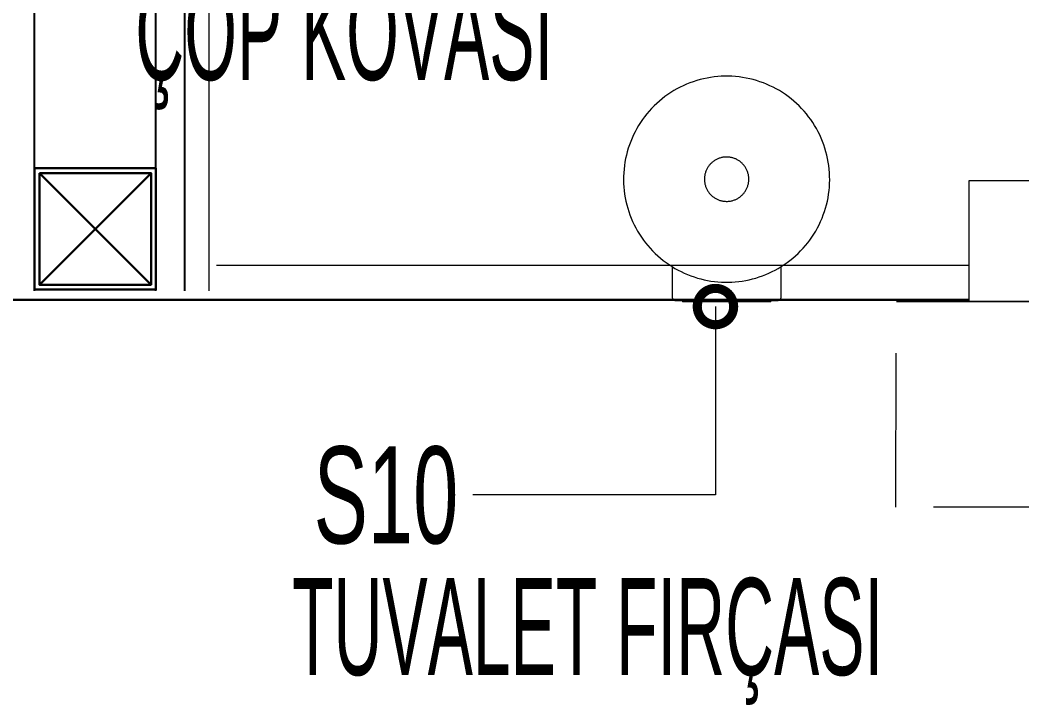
# Model space of a CAD drawing. Header units: centimetres. Extents: x 5488 to 20269, y -31398 to -19684.
# Drawn here: x 13763.08 to 13804.39, y -23213.46 to -23185.21 of the extents above; entities that cross this region are included whole.
import ezdxf
from ezdxf import colors
from ezdxf.entities.mleader import LeaderData, LeaderLine
from ezdxf.math import Vec2, Vec3

# ---------------------------------------------------------------- set-up
doc = ezdxf.new("R2010")
doc.units = ezdxf.units.CM
doc.set_wipeout_variables(frame=1)
doc.linetypes.add('2202_Autoban_Istinye Park_Food Hall_Yerlesim_Plan_Altlik$0$2202_Autoban_Istinye Park_Food Hall_PLAN_altlik_20220517$0$2202_Autoban_Istinye Park_Food Hall_PLAN_altlik_20220506$0$HIDDEN', pattern=[9.525, 6.35, -3.175])
for name, color, linetype, lineweight in [('xxx_Auto_Duvar_Duvar Plan Kesit', 7, 'Continuous', 30), ('xxx_Auto_Kaplama_Ahşap', 34, 'Continuous', 0), ('xxx_Auto_Kaplama_Seramik', 182, 'Continuous', 13), ('xxx_Auto_Konstruksiyon_Metal', 141, 'Continuous', 0), ('xxx_Auto_SIGN_GENERAL', 51, 'Continuous', 0), ('xxx_Auto_Tefris_Tefris', 32, 'Continuous', 15)]:
    doc.layers.add(name, color=color, linetype=linetype, lineweight=lineweight)
doc.layers.add('xxx_Autowipeout', color=7, linetype='Continuous')
doc.layers.add('xxx_Autoxxx_Auto_Duvar_Alcipan', color=51, linetype='Continuous')
doc.styles.add('AUTOBAN', font='')
doc.styles.add('ROMANS', font='romans')
doc.styles.get('AUTOBAN').set_extended_font_data('Helvetica Normal Tr')

# ---------------------------------------------------------------- blocks, each defined once
blk = doc.blocks.new('kutu profil')
at = {"layer": 'xxx_Auto_Duvar_Duvar Plan Kesit', "color": 0}
for points in [[(0, -5), (5, -5), (5, 0), (0, 0)], [(0.2, -4.8), (4.8, -4.8), (4.8, -0.2), (0.2, -0.2)]]:
    blk.add_lwpolyline(points, close=True, dxfattribs=at)
blk.add_lwpolyline([(0.2, -4.8), (4.8, -0.2), (4.8, -4.8), (0.2, -0.2)], dxfattribs=at)
blk = doc.blocks.new('A$Cd4c68676')
at = {"layer": 'xxx_Auto_Kaplama_Seramik'}
for points in [[(240.308, -272.436), (240.308, -143.554)], [(240.608, -271.389), (342.668, -271.389), (342.668, -271.389)]]:
    blk.add_lwpolyline(points, dxfattribs=at)
at = {"layer": 'xxx_Autoxxx_Auto_Duvar_Alcipan'}
for points in [[(233.108, -272.436), (233.107, -142.354)], [(238.108, -272.436), (238.108, -142.354)], [(239.308, -272.436), (239.308, -143.554)]]:
    blk.add_lwpolyline(points, dxfattribs=at)
at = {"layer": 'xxx_Auto_Konstruksiyon_Metal', "xscale": -1, "rotation": 180}
blk.add_blockref('kutu profil', (233.108, -272.389), dxfattribs=at)
blk = doc.blocks.new('_DotSmall')
at = {"color": 0, "linetype": 'ByBlock', "const_width": 0.5}
blk.add_lwpolyline([(-0.0625, 0, 1), (0.0625, 0, 1)], format="xyb", close=True, dxfattribs=at)
blk = doc.blocks.new('x2202_Autoban_Istinye Park_Food Hall_PLAN_altlik_20220517$0$2202_Autoban_Istinye Park_Food Hall_PLAN_altlik_20220506$0$S11_plan')
for p, q in [((-1.79, 0), (1.79, 0)), ((1.79, 0), (1.792, 0)), ((-2.25, -0.19), (-2.249, -0.185)), ((-2.25, -0.195), (-2.25, -0.19)), ((-2.25, -0.2), (-2.25, -0.195)), ((-2.25, -1.444), (-2.25, -0.2)), ((-2.249, -0.18), (-2.248, -0.175)), ((-2.249, -0.185), (-2.249, -0.18)), ((-2.248, -0.175), (-2.247, -0.169)), ((-2.247, -0.169), (-2.246, -0.164)), ((-2.246, -0.164), (-2.244, -0.16)), ((-2.244, -0.16), (-2.243, -0.155)), ((-2.243, -0.155), (-2.241, -0.15)), ((-2.241, -0.15), (-2.24, -0.145)), ((-2.24, -0.145), (-2.238, -0.14)), ((-2.238, -0.14), (-2.235, -0.136)), ((-2.235, -0.136), (-2.233, -0.131)), ((-2.233, -0.131), (-2.231, -0.126)), ((-2.231, -0.126), (-2.228, -0.122)), ((-2.228, -0.122), (-2.225, -0.118)), ((-2.225, -0.118), (-2.223, -0.113)), ((-2.223, -0.113), (-2.22, -0.109)), ((-2.22, -0.109), (-2.216, -0.105)), ((-2.216, -0.105), (-2.213, -0.101)), ((-2.213, -0.101), (-2.21, -0.098)), ((-2.21, -0.098), (-2.206, -0.094)), ((-2.206, -0.094), (-2.202, -0.09)), ((-2.202, -0.09), (-2.199, -0.087)), ((-2.199, -0.087), (-2.195, -0.084)), ((-2.195, -0.084), (-2.191, -0.08)), ((-2.191, -0.08), (-2.187, -0.077)), ((-2.187, -0.077), (-2.182, -0.075)), ((-2.182, -0.075), (-2.178, -0.072)), ((-2.178, -0.072), (-2.174, -0.069)), ((-2.174, -0.069), (-2.169, -0.067)), ((-2.169, -0.067), (-2.164, -0.065)), ((-2.164, -0.065), (-2.16, -0.062)), ((-2.16, -0.062), (-2.155, -0.06)), ((-2.155, -0.06), (-2.15, -0.059)), ((-2.15, -0.059), (-2.145, -0.057)), ((-2.145, -0.057), (-2.14, -0.056)), ((-2.14, -0.056), (-2.136, -0.054)), ((-2.136, -0.054), (-2.131, -0.053)), ((-2.131, -0.053), (-2.125, -0.052)), ((-2.125, -0.052), (-2.12, -0.051)), ((-2.12, -0.051), (-2.115, -0.051)), ((-2.115, -0.051), (-2.11, -0.05)), ((-2.11, -0.05), (-2.105, -0.05)), ((-2.105, -0.05), (-2.1, -0.05)), ((-2.1, -0.05), (2.1, -0.05)), ((-1.84, -0.042), (-1.839, -0.041)), ((-1.84, -0.044), (-1.84, -0.042)), ((-1.84, -0.046), (-1.84, -0.044)), ((-1.84, -0.047), (-1.84, -0.046)), ((-1.84, -0.049), (-1.84, -0.047)), ((-1.84, -0.05), (-1.84, -0.049)), ((-1.839, -0.037), (-1.838, -0.036)), ((-1.839, -0.039), (-1.839, -0.037)), ((-1.839, -0.041), (-1.839, -0.039)), ((-1.838, -0.034), (-1.837, -0.032)), ((-1.838, -0.036), (-1.838, -0.034)), ((-1.837, -0.032), (-1.836, -0.031)), ((-1.836, -0.029), (-1.835, -0.028)), ((-1.836, -0.031), (-1.836, -0.029)), ((-1.835, -0.028), (-1.834, -0.026)), ((-1.834, -0.026), (-1.833, -0.024)), ((-1.833, -0.024), (-1.832, -0.023)), ((-1.832, -0.022), (-1.831, -0.02)), ((-1.832, -0.023), (-1.832, -0.022)), ((-1.831, -0.02), (-1.829, -0.019)), ((-1.829, -0.019), (-1.828, -0.017)), ((-1.828, -0.017), (-1.827, -0.016)), ((-1.827, -0.016), (-1.826, -0.015)), ((-1.826, -0.015), (-1.825, -0.014)), ((-1.825, -0.014), (-1.824, -0.013)), ((-1.824, -0.013), (-1.822, -0.011)), ((-1.822, -0.011), (-1.821, -0.01)), ((-1.821, -0.01), (-1.819, -0.009)), ((-1.819, -0.009), (-1.818, -0.008)), ((-1.818, -0.008), (-1.817, -0.007)), ((-1.817, -0.007), (-1.815, -0.007)), ((-1.815, -0.007), (-1.814, -0.006)), ((-1.814, -0.006), (-1.812, -0.005)), ((-1.812, -0.005), (-1.811, -0.004)), ((-1.811, -0.004), (-1.809, -0.004)), ((-1.809, -0.004), (-1.807, -0.003)), ((-1.807, -0.003), (-1.806, -0.002)), ((-1.806, -0.002), (-1.804, -0.002)), ((-1.804, -0.002), (-1.802, -0.001)), ((-1.802, -0.001), (-1.801, -0.001)), ((-1.801, -0.001), (-1.799, -0.001)), ((-1.799, -0.001), (-1.797, 0)), ((-1.797, 0), (-1.796, 0)), ((-1.796, 0), (-1.794, 0)), ((-1.794, 0), (-1.792, 0)), ((-1.792, 0), (-1.79, 0)), ((1.792, 0), (1.794, 0)), ((1.794, 0), (1.796, 0)), ((1.796, 0), (1.797, 0)), ((1.797, 0), (1.799, -0.001)), ((1.799, -0.001), (1.801, -0.001)), ((1.801, -0.001), (1.802, -0.001)), ((1.802, -0.001), (1.804, -0.002)), ((1.804, -0.002), (1.806, -0.002)), ((1.806, -0.002), (1.807, -0.003)), ((1.807, -0.003), (1.809, -0.004)), ((1.809, -0.004), (1.811, -0.004)), ((1.811, -0.004), (1.812, -0.005)), ((1.812, -0.005), (1.814, -0.006)), ((1.814, -0.006), (1.815, -0.007)), ((1.815, -0.007), (1.817, -0.007)), ((1.817, -0.007), (1.818, -0.008)), ((1.818, -0.008), (1.819, -0.009)), ((1.819, -0.009), (1.821, -0.01)), ((1.821, -0.01), (1.822, -0.011)), ((1.822, -0.011), (1.824, -0.013)), ((1.824, -0.013), (1.825, -0.014)), ((1.825, -0.014), (1.826, -0.015)), ((1.826, -0.015), (1.827, -0.016)), ((1.827, -0.016), (1.828, -0.017)), ((1.828, -0.017), (1.829, -0.019)), ((1.829, -0.019), (1.831, -0.02)), ((1.831, -0.02), (1.832, -0.022)), ((1.832, -0.022), (1.832, -0.023)), ((1.832, -0.023), (1.833, -0.024)), ((1.833, -0.024), (1.834, -0.026)), ((1.834, -0.026), (1.835, -0.028)), ((1.835, -0.028), (1.836, -0.029)), ((1.836, -0.029), (1.836, -0.031)), ((1.836, -0.031), (1.837, -0.032)), ((1.837, -0.032), (1.838, -0.034)), ((1.838, -0.034), (1.838, -0.036)), ((1.838, -0.036), (1.839, -0.037)), ((1.839, -0.037), (1.839, -0.039)), ((1.839, -0.039), (1.839, -0.041)), ((1.839, -0.041), (1.84, -0.042)), ((1.84, -0.042), (1.84, -0.044)), ((1.84, -0.044), (1.84, -0.046)), ((1.84, -0.046), (1.84, -0.047)), ((1.84, -0.047), (1.84, -0.049)), ((1.84, -0.049), (1.84, -0.05)), ((2.1, -0.05), (2.105, -0.05)), ((2.105, -0.05), (2.11, -0.05)), ((2.11, -0.05), (2.115, -0.051)), ((2.115, -0.051), (2.12, -0.051)), ((2.12, -0.051), (2.125, -0.052)), ((2.125, -0.052), (2.131, -0.053)), ((2.131, -0.053), (2.136, -0.054)), ((2.136, -0.054), (2.14, -0.056)), ((2.14, -0.056), (2.145, -0.057)), ((2.145, -0.057), (2.15, -0.059)), ((2.15, -0.059), (2.155, -0.06)), ((2.155, -0.06), (2.16, -0.062)), ((2.16, -0.062), (2.164, -0.065)), ((2.164, -0.065), (2.169, -0.067)), ((2.169, -0.067), (2.174, -0.069)), ((2.174, -0.069), (2.178, -0.072)), ((2.178, -0.072), (2.182, -0.075)), ((2.182, -0.075), (2.187, -0.077)), ((2.187, -0.077), (2.191, -0.08)), ((2.191, -0.08), (2.195, -0.084)), ((2.195, -0.084), (2.199, -0.087)), ((2.199, -0.087), (2.202, -0.09)), ((2.202, -0.09), (2.206, -0.094)), ((2.206, -0.094), (2.21, -0.098)), ((2.21, -0.098), (2.213, -0.101)), ((2.213, -0.101), (2.216, -0.105)), ((2.216, -0.105), (2.22, -0.109)), ((2.22, -0.109), (2.223, -0.113)), ((2.223, -0.113), (2.225, -0.118)), ((2.225, -0.118), (2.228, -0.122)), ((2.228, -0.122), (2.231, -0.126)), ((2.231, -0.126), (2.233, -0.131)), ((2.233, -0.131), (2.235, -0.136)), ((2.235, -0.136), (2.238, -0.14)), ((2.238, -0.14), (2.24, -0.145)), ((2.24, -0.145), (2.241, -0.15)), ((2.241, -0.15), (2.243, -0.155)), ((2.243, -0.155), (2.244, -0.16)), ((2.244, -0.16), (2.246, -0.164)), ((2.246, -0.164), (2.247, -0.169)), ((2.247, -0.169), (2.248, -0.175)), ((2.248, -0.175), (2.249, -0.18)), ((2.249, -0.18), (2.249, -0.185)), ((2.249, -0.185), (2.25, -0.19)), ((2.25, -0.19), (2.25, -0.195)), ((2.25, -0.195), (2.25, -0.2)), ((2.25, -0.2), (2.25, -1.444)), ((-0.503, -0.83), (-0.359, -0.815)), ((-0.359, -0.815), (-0.216, -0.805)), ((-0.216, -0.805), (-0.072, -0.801)), ((-0.072, -0.801), (0.072, -0.801)), ((0.072, -0.801), (0.216, -0.805)), ((0.216, -0.805), (0.359, -0.815)), ((0.359, -0.815), (0.503, -0.83)), ((-2.004, -1.302), (-1.876, -1.237)), ((-1.876, -1.237), (-1.746, -1.175)), ((-1.746, -1.175), (-1.614, -1.118)), ((-1.614, -1.118), (-1.48, -1.066)), ((-1.48, -1.066), (-1.344, -1.018)), ((-1.344, -1.018), (-1.207, -0.975)), ((-1.207, -0.975), (-1.068, -0.936)), ((-1.068, -0.936), (-0.928, -0.903)), ((-0.928, -0.903), (-0.787, -0.874)), ((-0.787, -0.874), (-0.645, -0.849)), ((-0.645, -0.849), (-0.503, -0.83)), ((0.503, -0.83), (0.645, -0.849)), ((0.645, -0.849), (0.787, -0.874)), ((0.787, -0.874), (0.928, -0.903)), ((0.928, -0.903), (1.068, -0.936)), ((1.068, -0.936), (1.207, -0.975)), ((1.207, -0.975), (1.344, -1.018)), ((1.344, -1.018), (1.48, -1.066)), ((1.48, -1.066), (1.614, -1.118)), ((1.614, -1.118), (1.746, -1.175)), ((1.746, -1.175), (1.876, -1.237)), ((1.876, -1.237), (2.004, -1.302)), ((-2.612, -1.698), (-2.494, -1.609)), ((-2.494, -1.609), (-2.374, -1.525)), ((-2.374, -1.525), (-2.25, -1.444)), ((-2.25, -1.444), (-2.13, -1.372)), ((-2.13, -1.372), (-2.004, -1.302)), ((2.004, -1.302), (2.13, -1.372)), ((2.13, -1.372), (2.169, -1.397)), ((2.169, -1.397), (2.209, -1.421)), ((2.209, -1.421), (2.25, -1.444)), ((2.25, -1.444), (2.374, -1.525)), ((2.374, -1.525), (2.494, -1.609)), ((2.494, -1.609), (2.612, -1.698)), ((-3.051, -2.091), (-2.946, -1.987)), ((-2.946, -1.987), (-2.838, -1.887)), ((-2.838, -1.887), (-2.727, -1.79)), ((-2.727, -1.79), (-2.612, -1.698)), ((2.612, -1.698), (2.727, -1.79)), ((2.727, -1.79), (2.838, -1.887)), ((2.838, -1.887), (2.946, -1.987)), ((2.946, -1.987), (3.051, -2.091)), ((-3.431, -2.541), (-3.342, -2.424)), ((-3.342, -2.424), (-3.248, -2.31)), ((-3.248, -2.31), (-3.152, -2.199)), ((-3.152, -2.199), (-3.051, -2.091)), ((3.051, -2.091), (3.152, -2.199)), ((3.152, -2.199), (3.248, -2.31)), ((3.248, -2.31), (3.342, -2.424)), ((3.342, -2.424), (3.431, -2.541)), ((-3.673, -2.911), (-3.596, -2.785)), ((-3.596, -2.785), (-3.516, -2.662)), ((-3.516, -2.662), (-3.431, -2.541)), ((3.431, -2.541), (3.516, -2.662)), ((3.516, -2.662), (3.596, -2.785)), ((3.596, -2.785), (3.673, -2.911)), ((-3.933, -3.44), (-3.875, -3.304)), ((-3.875, -3.304), (-3.812, -3.171)), ((-3.812, -3.171), (-3.745, -3.04)), ((-3.745, -3.04), (-3.673, -2.911)), ((3.673, -2.911), (3.745, -3.04)), ((3.745, -3.04), (3.812, -3.171)), ((3.812, -3.171), (3.875, -3.304)), ((3.875, -3.304), (3.933, -3.44)), ((-4.079, -3.857), (-4.035, -3.716)), ((-4.035, -3.716), (-3.987, -3.577)), ((-3.987, -3.577), (-3.933, -3.44)), ((3.933, -3.44), (3.987, -3.577)), ((3.987, -3.577), (4.035, -3.716)), ((4.035, -3.716), (4.079, -3.857)), ((-4.152, -4.142), (-4.118, -3.999)), ((-4.118, -3.999), (-4.079, -3.857)), ((4.079, -3.857), (4.118, -3.999)), ((4.118, -3.999), (4.152, -4.142)), ((-4.224, -4.578), (-4.205, -4.432)), ((-4.205, -4.432), (-4.181, -4.287)), ((-4.181, -4.287), (-4.152, -4.142)), ((-0.769, -4.554), (-0.751, -4.528)), ((-0.751, -4.528), (-0.733, -4.502)), ((-0.733, -4.502), (-0.713, -4.477)), ((-0.713, -4.477), (-0.693, -4.452)), ((-0.693, -4.452), (-0.672, -4.429)), ((-0.672, -4.429), (-0.65, -4.406)), ((-0.65, -4.406), (-0.627, -4.384)), ((-0.627, -4.384), (-0.604, -4.362)), ((-0.604, -4.362), (-0.579, -4.342)), ((-0.579, -4.342), (-0.554, -4.322)), ((-0.554, -4.322), (-0.529, -4.303)), ((-0.529, -4.303), (-0.503, -4.285)), ((-0.503, -4.285), (-0.476, -4.268)), ((-0.476, -4.268), (-0.448, -4.252)), ((-0.448, -4.252), (-0.42, -4.237)), ((-0.42, -4.237), (-0.392, -4.223)), ((-0.392, -4.223), (-0.363, -4.21)), ((-0.363, -4.21), (-0.334, -4.198)), ((-0.334, -4.198), (-0.304, -4.187)), ((-0.304, -4.187), (-0.274, -4.177)), ((-0.274, -4.177), (-0.243, -4.168)), ((-0.243, -4.168), (-0.212, -4.16)), ((-0.212, -4.16), (-0.181, -4.153)), ((-0.181, -4.153), (-0.15, -4.147)), ((-0.15, -4.147), (-0.119, -4.143)), ((-0.119, -4.143), (-0.087, -4.139)), ((-0.087, -4.139), (-0.056, -4.137)), ((-0.056, -4.137), (-0.024, -4.135)), ((-0.024, -4.135), (0.008, -4.135)), ((0.008, -4.135), (0.04, -4.136)), ((0.04, -4.136), (0.071, -4.138)), ((0.071, -4.138), (0.103, -4.141)), ((0.103, -4.141), (0.135, -4.145)), ((0.135, -4.145), (0.166, -4.15)), ((0.166, -4.15), (0.197, -4.156)), ((0.197, -4.156), (0.228, -4.164)), ((0.228, -4.164), (0.258, -4.172)), ((0.258, -4.172), (0.289, -4.182)), ((0.289, -4.182), (0.319, -4.192)), ((0.319, -4.192), (0.348, -4.204)), ((0.348, -4.204), (0.377, -4.216)), ((0.377, -4.216), (0.406, -4.23)), ((0.406, -4.23), (0.434, -4.245)), ((0.434, -4.245), (0.462, -4.26)), ((0.462, -4.26), (0.489, -4.277)), ((0.489, -4.277), (0.516, -4.294)), ((0.516, -4.294), (0.542, -4.313)), ((0.542, -4.313), (0.567, -4.332)), ((0.567, -4.332), (0.592, -4.352)), ((0.592, -4.352), (0.615, -4.373)), ((0.615, -4.373), (0.639, -4.395)), ((0.639, -4.395), (0.661, -4.417)), ((0.661, -4.417), (0.682, -4.441)), ((0.682, -4.441), (0.703, -4.465)), ((0.703, -4.465), (0.723, -4.489)), ((0.723, -4.489), (0.742, -4.515)), ((0.742, -4.515), (0.76, -4.541)), ((0.76, -4.541), (0.777, -4.568)), ((4.152, -4.142), (4.181, -4.287)), ((4.181, -4.287), (4.205, -4.432)), ((4.205, -4.432), (4.224, -4.578)), ((-4.25, -5.02), (-4.246, -4.872)), ((-4.246, -4.872), (-4.238, -4.725)), ((-4.238, -4.725), (-4.224, -4.578)), ((-0.912, -4.971), (-0.908, -4.939)), ((-0.908, -4.939), (-0.904, -4.908)), ((-0.904, -4.908), (-0.898, -4.876)), ((-0.898, -4.876), (-0.892, -4.845)), ((-0.892, -4.845), (-0.884, -4.814)), ((-0.884, -4.814), (-0.875, -4.784)), ((-0.875, -4.784), (-0.866, -4.754)), ((-0.866, -4.754), (-0.855, -4.724)), ((-0.855, -4.724), (-0.843, -4.694)), ((-0.843, -4.694), (-0.83, -4.665)), ((-0.83, -4.665), (-0.816, -4.637)), ((-0.816, -4.637), (-0.802, -4.609)), ((-0.802, -4.609), (-0.786, -4.581)), ((-0.786, -4.581), (-0.769, -4.554)), ((0.777, -4.568), (0.794, -4.595)), ((0.794, -4.595), (0.809, -4.623)), ((0.809, -4.623), (0.823, -4.651)), ((0.823, -4.651), (0.837, -4.68)), ((0.837, -4.68), (0.849, -4.709)), ((0.849, -4.709), (0.86, -4.739)), ((0.86, -4.739), (0.871, -4.769)), ((0.871, -4.769), (0.88, -4.799)), ((0.88, -4.799), (0.888, -4.83)), ((0.888, -4.83), (0.895, -4.861)), ((0.895, -4.861), (0.901, -4.892)), ((0.901, -4.892), (0.906, -4.923)), ((0.906, -4.923), (0.91, -4.955)), ((0.91, -4.955), (0.913, -4.987)), ((4.224, -4.578), (4.238, -4.725)), ((4.238, -4.725), (4.246, -4.872)), ((4.246, -4.872), (4.25, -5.02)), ((-4.248, -5.167), (-4.25, -5.02)), ((-4.242, -5.314), (-4.248, -5.167)), ((-4.23, -5.461), (-4.242, -5.314)), ((-0.915, -5.034), (-0.914, -5.002)), ((-0.915, -5.066), (-0.915, -5.034)), ((-0.914, -5.098), (-0.915, -5.066)), ((-0.914, -5.002), (-0.912, -4.971)), ((-0.912, -5.129), (-0.914, -5.098)), ((-0.908, -5.161), (-0.912, -5.129)), ((-0.904, -5.192), (-0.908, -5.161)), ((-0.898, -5.224), (-0.904, -5.192)), ((-0.892, -5.255), (-0.898, -5.224)), ((-0.884, -5.286), (-0.892, -5.255)), ((-0.875, -5.316), (-0.884, -5.286)), ((-0.866, -5.346), (-0.875, -5.316)), ((-0.855, -5.376), (-0.866, -5.346)), ((0.86, -5.361), (0.849, -5.391)), ((0.871, -5.331), (0.86, -5.361)), ((0.88, -5.301), (0.871, -5.331)), ((0.888, -5.27), (0.88, -5.301)), ((0.895, -5.239), (0.888, -5.27)), ((0.901, -5.208), (0.895, -5.239)), ((0.906, -5.177), (0.901, -5.208)), ((0.91, -5.145), (0.906, -5.177)), ((0.913, -5.113), (0.91, -5.145)), ((0.913, -4.987), (0.914, -5.018)), ((0.914, -5.082), (0.913, -5.113)), ((0.914, -5.018), (0.915, -5.05)), ((0.915, -5.05), (0.914, -5.082)), ((4.242, -5.314), (4.23, -5.461)), ((4.248, -5.167), (4.242, -5.314)), ((4.25, -5.02), (4.248, -5.167)), ((-4.213, -5.608), (-4.23, -5.461)), ((-4.191, -5.753), (-4.213, -5.608)), ((-4.165, -5.898), (-4.191, -5.753)), ((-0.843, -5.406), (-0.855, -5.376)), ((-0.83, -5.435), (-0.843, -5.406)), ((-0.816, -5.463), (-0.83, -5.435)), ((-0.802, -5.491), (-0.816, -5.463)), ((-0.786, -5.519), (-0.802, -5.491)), ((-0.769, -5.546), (-0.786, -5.519)), ((-0.751, -5.572), (-0.769, -5.546)), ((-0.733, -5.598), (-0.751, -5.572)), ((-0.713, -5.623), (-0.733, -5.598)), ((-0.693, -5.648), (-0.713, -5.623)), ((-0.672, -5.671), (-0.693, -5.648)), ((-0.65, -5.694), (-0.672, -5.671)), ((-0.627, -5.716), (-0.65, -5.694)), ((-0.604, -5.738), (-0.627, -5.716)), ((-0.579, -5.758), (-0.604, -5.738)), ((-0.554, -5.778), (-0.579, -5.758)), ((-0.529, -5.797), (-0.554, -5.778)), ((0.567, -5.768), (0.542, -5.787)), ((0.592, -5.748), (0.567, -5.768)), ((0.615, -5.727), (0.592, -5.748)), ((0.639, -5.705), (0.615, -5.727)), ((0.661, -5.683), (0.639, -5.705)), ((0.682, -5.659), (0.661, -5.683)), ((0.703, -5.635), (0.682, -5.659)), ((0.723, -5.611), (0.703, -5.635)), ((0.742, -5.585), (0.723, -5.611)), ((0.76, -5.559), (0.742, -5.585)), ((0.777, -5.532), (0.76, -5.559)), ((0.794, -5.505), (0.777, -5.532)), ((0.809, -5.477), (0.794, -5.505)), ((0.823, -5.449), (0.809, -5.477)), ((0.837, -5.42), (0.823, -5.449)), ((0.849, -5.391), (0.837, -5.42)), ((4.191, -5.753), (4.165, -5.898)), ((4.213, -5.608), (4.191, -5.753)), ((4.23, -5.461), (4.213, -5.608)), ((-4.133, -6.042), (-4.165, -5.898)), ((-4.096, -6.185), (-4.133, -6.042)), ((-4.054, -6.326), (-4.096, -6.185)), ((-0.503, -5.815), (-0.529, -5.797)), ((-0.476, -5.832), (-0.503, -5.815)), ((-0.448, -5.848), (-0.476, -5.832)), ((-0.42, -5.863), (-0.448, -5.848)), ((-0.392, -5.877), (-0.42, -5.863)), ((-0.363, -5.89), (-0.392, -5.877)), ((-0.334, -5.902), (-0.363, -5.89)), ((-0.304, -5.913), (-0.334, -5.902)), ((-0.274, -5.923), (-0.304, -5.913)), ((-0.243, -5.932), (-0.274, -5.923)), ((-0.212, -5.94), (-0.243, -5.932)), ((-0.181, -5.947), (-0.212, -5.94)), ((-0.15, -5.953), (-0.181, -5.947)), ((-0.119, -5.957), (-0.15, -5.953)), ((-0.087, -5.961), (-0.119, -5.957)), ((-0.056, -5.963), (-0.087, -5.961)), ((-0.024, -5.965), (-0.056, -5.963)), ((0.008, -5.965), (-0.024, -5.965)), ((0.04, -5.964), (0.008, -5.965)), ((0.071, -5.962), (0.04, -5.964)), ((0.103, -5.959), (0.071, -5.962)), ((0.135, -5.955), (0.103, -5.959)), ((0.166, -5.95), (0.135, -5.955)), ((0.197, -5.944), (0.166, -5.95)), ((0.228, -5.936), (0.197, -5.944)), ((0.258, -5.928), (0.228, -5.936)), ((0.289, -5.918), (0.258, -5.928)), ((0.319, -5.908), (0.289, -5.918)), ((0.348, -5.896), (0.319, -5.908)), ((0.377, -5.884), (0.348, -5.896)), ((0.406, -5.87), (0.377, -5.884)), ((0.434, -5.855), (0.406, -5.87)), ((0.462, -5.84), (0.434, -5.855)), ((0.489, -5.823), (0.462, -5.84)), ((0.516, -5.806), (0.489, -5.823)), ((0.542, -5.787), (0.516, -5.806)), ((4.096, -6.185), (4.054, -6.326)), ((4.133, -6.042), (4.096, -6.185)), ((4.165, -5.898), (4.133, -6.042)), ((-4.007, -6.466), (-4.054, -6.326)), ((-3.956, -6.604), (-4.007, -6.466)), ((-3.899, -6.74), (-3.956, -6.604)), ((3.956, -6.604), (3.899, -6.74)), ((4.007, -6.466), (3.956, -6.604)), ((4.054, -6.326), (4.007, -6.466)), ((-3.838, -6.874), (-3.899, -6.74)), ((-3.773, -7.006), (-3.838, -6.874)), ((-3.703, -7.136), (-3.773, -7.006)), ((3.773, -7.006), (3.703, -7.136)), ((3.838, -6.874), (3.773, -7.006)), ((3.899, -6.74), (3.838, -6.874)), ((-3.628, -7.263), (-3.703, -7.136)), ((-3.549, -7.388), (-3.628, -7.263)), ((-3.466, -7.509), (-3.549, -7.388)), ((3.549, -7.388), (3.466, -7.509)), ((3.628, -7.263), (3.549, -7.388)), ((3.703, -7.136), (3.628, -7.263)), ((-3.379, -7.628), (-3.466, -7.509)), ((-3.287, -7.744), (-3.379, -7.628)), ((-3.192, -7.856), (-3.287, -7.744)), ((3.287, -7.744), (3.192, -7.856)), ((3.379, -7.628), (3.287, -7.744)), ((3.466, -7.509), (3.379, -7.628)), ((-3.093, -7.965), (-3.192, -7.856)), ((-2.99, -8.07), (-3.093, -7.965)), ((-2.883, -8.172), (-2.99, -8.07)), ((-2.773, -8.27), (-2.883, -8.172)), ((2.883, -8.172), (2.773, -8.27)), ((2.99, -8.07), (2.883, -8.172)), ((3.093, -7.965), (2.99, -8.07)), ((3.192, -7.856), (3.093, -7.965)), ((-2.66, -8.365), (-2.773, -8.27)), ((-2.543, -8.455), (-2.66, -8.365)), ((-2.424, -8.541), (-2.543, -8.455)), ((-2.301, -8.623), (-2.424, -8.541)), ((-2.176, -8.701), (-2.301, -8.623)), ((2.301, -8.623), (2.176, -8.701)), ((2.424, -8.541), (2.301, -8.623)), ((2.543, -8.455), (2.424, -8.541)), ((2.66, -8.365), (2.543, -8.455)), ((2.773, -8.27), (2.66, -8.365)), ((-2.048, -8.774), (-2.176, -8.701)), ((-1.918, -8.843), (-2.048, -8.774)), ((-1.785, -8.907), (-1.918, -8.843)), ((-1.65, -8.966), (-1.785, -8.907)), ((-1.514, -9.021), (-1.65, -8.966)), ((-1.375, -9.071), (-1.514, -9.021)), ((-1.235, -9.117), (-1.375, -9.071)), ((1.375, -9.071), (1.235, -9.117)), ((1.514, -9.021), (1.375, -9.071)), ((1.65, -8.966), (1.514, -9.021)), ((1.785, -8.907), (1.65, -8.966)), ((1.918, -8.843), (1.785, -8.907)), ((2.048, -8.774), (1.918, -8.843)), ((2.176, -8.701), (2.048, -8.774)), ((-1.093, -9.157), (-1.235, -9.117)), ((-0.95, -9.192), (-1.093, -9.157)), ((-0.806, -9.223), (-0.95, -9.192)), ((-0.661, -9.248), (-0.806, -9.223)), ((-0.515, -9.269), (-0.661, -9.248)), ((-0.368, -9.284), (-0.515, -9.269)), ((-0.221, -9.294), (-0.368, -9.284)), ((-0.074, -9.299), (-0.221, -9.294)), ((0.074, -9.299), (-0.074, -9.299)), ((0.221, -9.294), (0.074, -9.299)), ((0.368, -9.284), (0.221, -9.294)), ((0.515, -9.269), (0.368, -9.284)), ((0.661, -9.248), (0.515, -9.269)), ((0.806, -9.223), (0.661, -9.248)), ((0.95, -9.192), (0.806, -9.223)), ((1.093, -9.157), (0.95, -9.192)), ((1.235, -9.117), (1.093, -9.157))]:
    blk.add_line(p, q)
blk = doc.blocks.new('x2202_Autoban_Istinye Park_Food Hall_PLAN_altlik_20220517$0$2202_Autoban_Istinye Park_Food Hall_PLAN_altlik_20220506$0$S12-plan')
blk.add_wipeout([(-20, 5), (-20, 0), (20, 0), (20, 5)]).dxf.layer = 'xxx_Autowipeout'
blk.add_lwpolyline([(-20, 5), (20, 5), (20, 0), (-20, 0)], close=True)
blk = doc.blocks.new('WC TEFRIS')
at = {"layer": 'xxx_Auto_Tefris_Tefris', "xscale": -1, "rotation": 180}
blk.add_blockref('x2202_Autoban_Istinye Park_Food Hall_PLAN_altlik_20220517$0$2202_Autoban_Istinye Park_Food Hall_PLAN_altlik_20220506$0$S11_plan', (-30, -2.5), dxfattribs=at)
at = {"layer": 'xxx_Auto_Tefris_Tefris'}
blk.add_blockref('x2202_Autoban_Istinye Park_Food Hall_PLAN_altlik_20220517$0$2202_Autoban_Istinye Park_Food Hall_PLAN_altlik_20220506$0$S12-plan', (0, -2.5), dxfattribs=at)
at = {"layer": 'xxx_Auto_Tefris_Tefris', "linetype": '2202_Autoban_Istinye Park_Food Hall_Yerlesim_Plan_Altlik$0$2202_Autoban_Istinye Park_Food Hall_PLAN_altlik_20220517$0$2202_Autoban_Istinye Park_Food Hall_PLAN_altlik_20220506$0$HIDDEN'}
blk.add_lwpolyline([(-23, -2.5), (23, -2.5), (22.98, -10.98), (-23.02, -10.98)], close=True, dxfattribs=at)
blk = doc.blocks.new('A$C1e03b758')
at = {"layer": 'xxx_Auto_SIGN_GENERAL', "color": 12, "char_height": 4, "attachment_point": 5, "line_spacing_factor": 0.75, "style": 'ROMANS'}
for s, width, insert in [('{\\fArial|b0|i0|c162|p34;\\W0.5;ÇÖP KOVASI}', 17.02363, (260.444, -733.463)), ('{\\fArial|b0|i0|c162|p34;\\W0.5;TUVALET FIRÇASI}', 24.16278, (270.48, -758.006))]:
    blk.add_mtext_dynamic_manual_height_columns(s, width=width, gutter_width=20, heights=[0], dxfattribs=dict(at, insert=insert))
at = {"layer": 'xxx_Auto_SIGN_GENERAL', "color": 12}
ml = blk.add_multileader_mtext('Standard', dxfattribs=at)
ml.set_content('{\\W0.6;S10}', color=12, style='AUTOBAN')
ml.set_leader_properties()
ml.set_arrow_properties(name='DOTSMALL')
ml.build(insert=Vec2(0, 0))
ml.multileader.update_dxf_attribs({"has_text_frame": 1, "dogleg_length": 2.045, "arrow_head_size": 3})
ctx = ml.context
ctx.base_point, ctx.arrow_head_size, ctx.landing_gap_size, ctx.plane_origin = Vec3(258.831, -751.961), 3, 0.6, Vec3(230.781, -667.268)
ctx.text_align_type = 2
notes = []
notes.append((ctx, [(1, (1, 1, 0), (275.746, -751.961), (-1, 0), 10, [(0, [(275.746, -744.191)], 0, [])])]))
ctx.mtext.insert, ctx.mtext.width, ctx.mtext.defined_height, ctx.mtext.alignment, ctx.mtext.flow_direction = Vec3(265.146, -749.961), 4.20155, 4.28, 3, 5
for ctx, leaders in notes:
    for number, flags, end, landing, length, lines in leaders:
        leader = LeaderData()
        leader.index, (leader.has_last_leader_line, leader.has_dogleg_vector, leader.attachment_direction) = number, flags
        leader.last_leader_point, leader.dogleg_vector, leader.dogleg_length = Vec3(end), Vec3(landing), length
        for number, points, colour, breaks in lines:
            line = LeaderLine()
            line.index, line.vertices, line.color, line.breaks = number, Vec3.list(points), colors.encode_raw_color(colour), breaks
            leader.lines.append(line)
        ctx.leaders.append(leader)

msp = doc.modelspace()

# ---------------------------------------------------------------- block references
msp.add_blockref('A$Cd4c68676', (13530.577, -22923.935))

# ---------------------------------------------------------------- next in the draw order: linework, layer by layer
at = {"layer": 'xxx_Auto_Duvar_Duvar Plan Kesit'}
msp.add_lwpolyline([(13874.334, -22699.975), (13874.342, -23196.751), (13653.06, -23196.751), (13653.06, -22786.717)], dxfattribs=at)

# ---------------------------------------------------------------- next in the draw order: block references
at = {"layer": 'xxx_Auto_Kaplama_Ahşap'}
msp.add_blockref('A$C1e03b758', (13516.009, -22452.835), dxfattribs=at)

# ---------------------------------------------------------------- next in the draw order: block references
at = {"layer": 'xxx_Auto_Konstruksiyon_Metal'}
msp.add_blockref('WC TEFRIS', (13822.215, -23194.323), dxfattribs=at)

doc.saveas('drawing.dxf')
